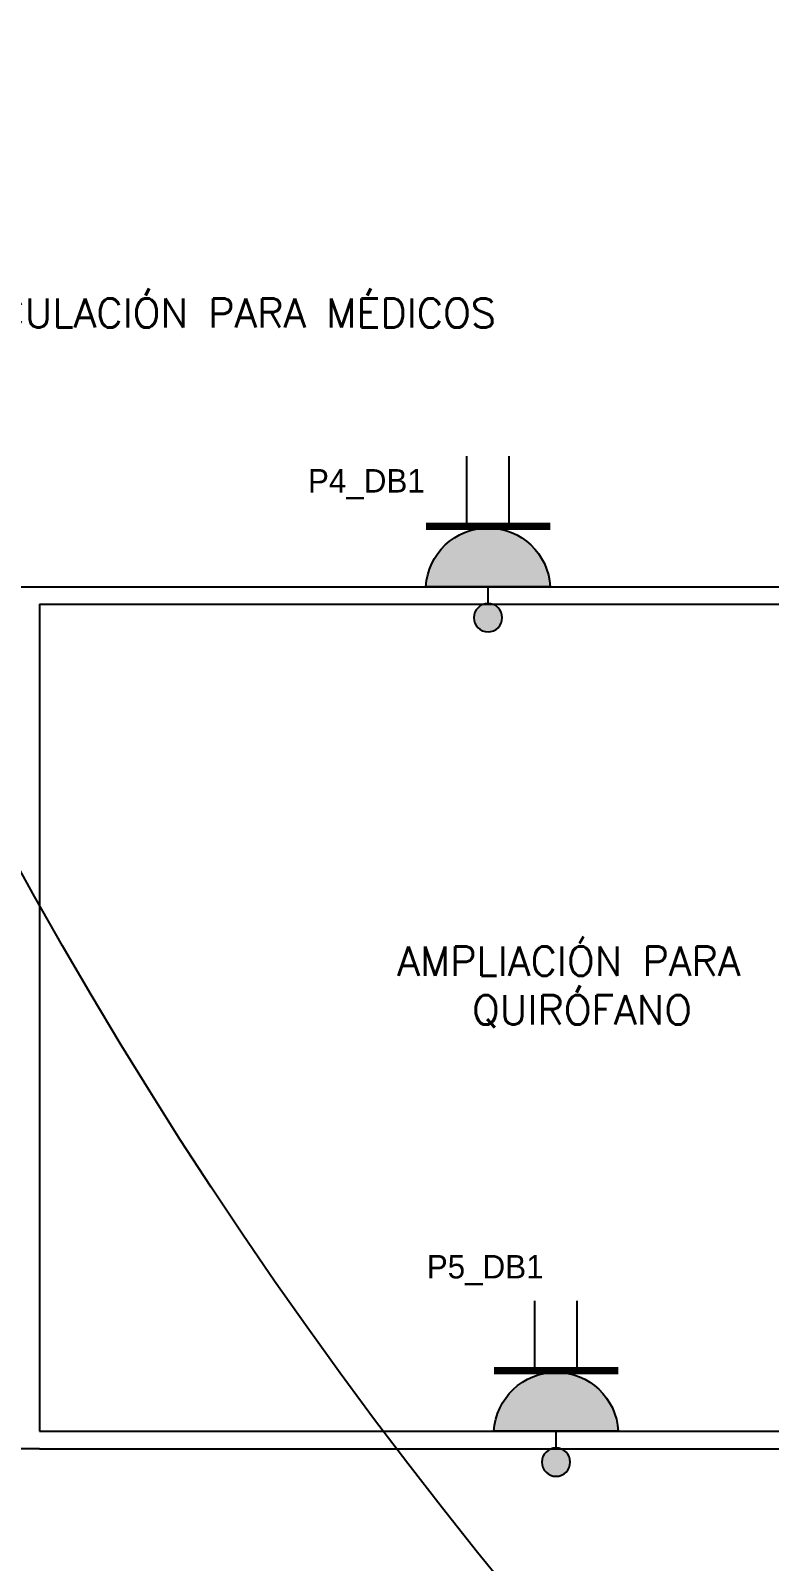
# Model space of a CAD drawing. Header units: metres. Extents: x -39 to 21688, y -24 to 9022.
# Drawn here: x 182.11 to 188.4, y 3.19 to 16.24 of the extents above; entities that cross this region are included whole.
import ezdxf

# ---------------------------------------------------------------- set-up
doc = ezdxf.new("R2010")
doc.units = ezdxf.units.M
doc.header["$MEASUREMENT"] = 0
for name, color, linetype in [('AN-TEXTO', 3, 'Continuous'), ('AR-MUROS', 6, 'Continuous'), ('AR-PUERTAS', 2, 'Continuous'), ('AR-SUELO', 1, 'Continuous'), ('AR-VENTANAS', 2, 'Continuous')]:
    doc.layers.add(name, color=color, linetype=linetype)
doc.styles.add('REGULAR-2.5', font='romans.shx', dxfattribs={"height": 2.5})

# ---------------------------------------------------------------- blocks, each defined once
blk = doc.blocks.new('16A twin WP')
at = {"ltscale": 8}
h = blk.add_hatch(color=256, dxfattribs=at)
edge = h.paths.add_edge_path()
edge.add_ellipse((17.39, -0.95), major_axis=(0.17, 17.42), ratio=1, start_angle=273.7089, end_angle=447.4296, ccw=False)
edge.add_line((34.79, 0), (0, 0))
h = blk.add_hatch(color=256, dxfattribs=at)
edge = h.paths.add_edge_path()
edge.add_ellipse((17.39, -8.68), major_axis=(-2.81, 2.81), ratio=1, start_angle=0, end_angle=360)
for p, q in [((11.47, 16.91), (11.47, 36.51)), ((23.31, 16.91), (23.31, 36.51)), ((34.79, 0), (0, 0)), ((17.39, -4.7), (17.39, 0))]:
    blk.add_line(p, q, dxfattribs=at)
at = {"ltscale": 8, "const_width": 2}
blk.add_lwpolyline([(34.79, 16.91), (-0.01, 16.91)], dxfattribs=at)
at = {"ltscale": 8, "extrusion": (0, 0, -1)}
blk.add_ellipse((17.39, -0.95), major_axis=(0.17, 17.42), ratio=1, start_param=-1.525934, end_param=1.506063, dxfattribs=at)
at = {"ltscale": 8}
blk.add_ellipse((17.39, -8.68), major_axis=(-2.81, 2.81), ratio=1, start_param=3.926991, end_param=10.210176, dxfattribs=at)

msp = doc.modelspace()

# ---------------------------------------------------------------- linework, layer by layer
at = {"layer": 'AR-MUROS'}
for p, q in [((181.53066, 11.5001), (182.18066, 11.5001)), ((182.18066, 11.3501), (182.18066, 4.3001)), ((182.18066, 4.1501), (174.60115, 4.1501))]:
    msp.add_line(p, q, dxfattribs=at)
for points in [[(182.18066, 11.5001), (192.84301, 11.5001)], [(182.18066, 11.3501), (191.23066, 11.3501)], [(182.18066, 4.3001), (191.23066, 4.3001)], [(182.18066, 4.1501), (196.38066, 4.1501)]]:
    msp.add_lwpolyline(points, dxfattribs=at)
at = {"layer": 'AR-PUERTAS'}
for centre in [(217.14832, 28.38769), (164.88265, 27.62249)]:
    msp.add_circle(centre, 40.08066, dxfattribs=at)

# ---------------------------------------------------------------- block references
at = {"layer": 'AR-SUELO', "xscale": 0.0304565344946113, "yscale": 0.0304565344946113, "zscale": 0.0304565344946113}
for p in [(185.47614, 11.50001), (186.05594, 4.30001)]:
    msp.add_blockref('16A twin WP', p, dxfattribs=at)

# ---------------------------------------------------------------- texts
at = {"layer": 'AN-TEXTO', "char_height": 0.25, "attachment_point": 1, "style": 'REGULAR-2.5'}
for s, width, heights, insert in [('\\pi0.22058;CIRCULACIÓN PARA MÉDICOS ', 5.7863988, [0.30966], (181.07384, 13.95893)), ('\\pi0.13158;AMPLIACIÓN PARA\\P\\pi0.76848;QUIRÓFANO', 3.5369651, [0], (185.10076, 8.43308))]:
    msp.add_mtext_dynamic_manual_height_columns(s, width=width, gutter_width=1.25, heights=heights, dxfattribs=dict(at, insert=insert))
at = {"layer": 'AR-VENTANAS', "char_height": 0.2, "attachment_point": 1}
for s, insert in [('P4_DB1', (184.47047, 12.50311)), ('P5_DB1', (185.48311, 5.80205))]:
    msp.add_mtext_dynamic_manual_height_columns(s, width=3.1262579, gutter_width=1, heights=[0], dxfattribs=dict(at, insert=insert))

doc.saveas('drawing.dxf')
